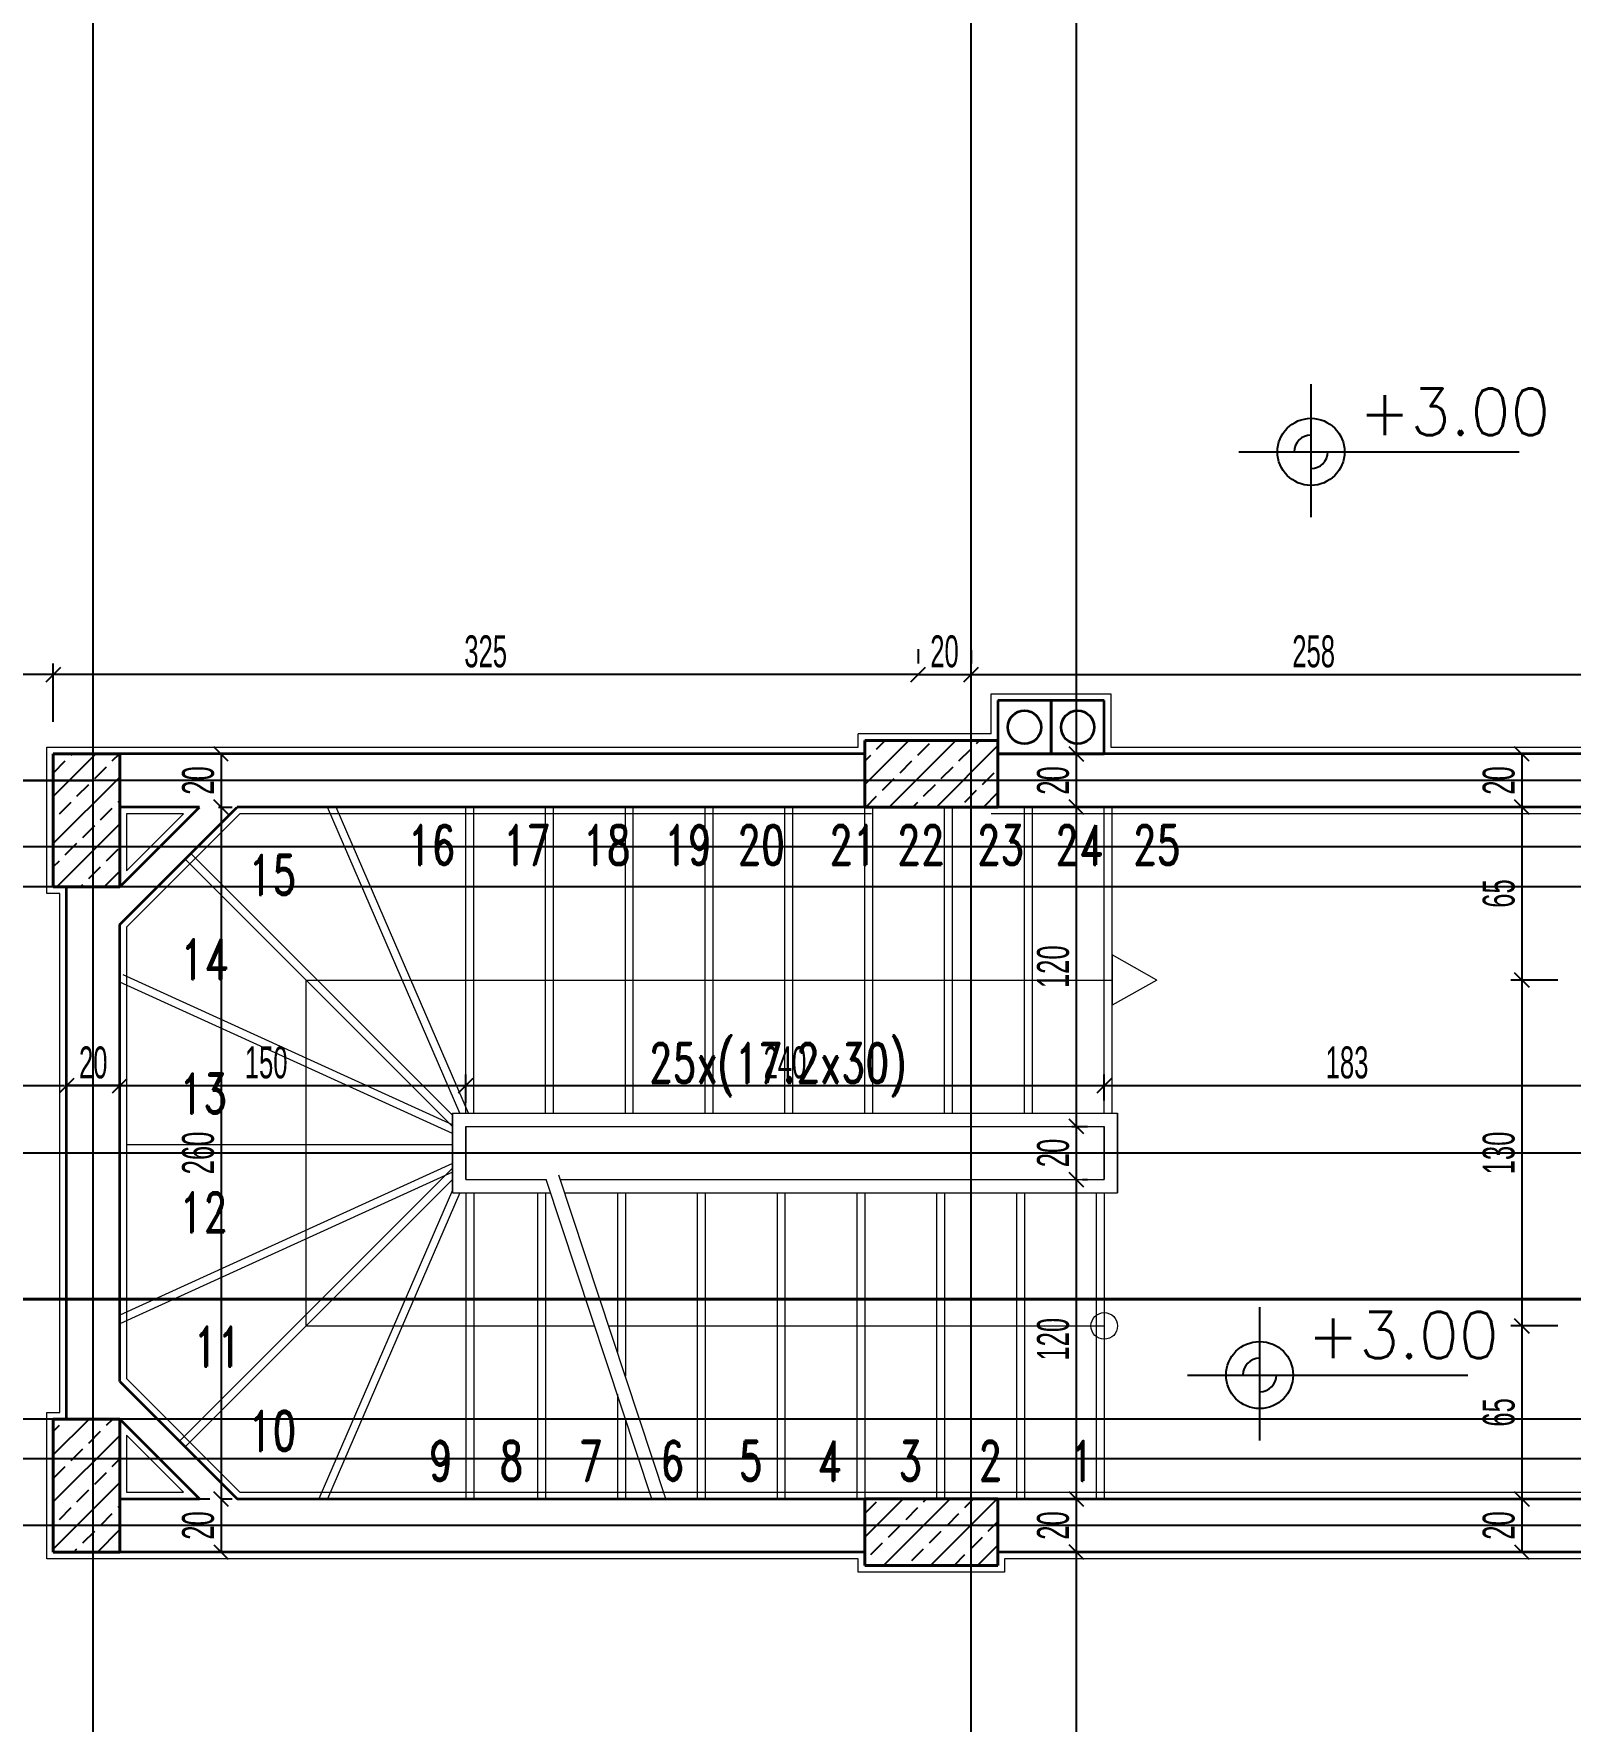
# Model space of a CAD drawing. Header units: inches. Extents: x -7543 to -822, y 102837 to 190349.
# Drawn here: x -833.4367 to -833.3212, y 102836.91 to 102837.0368 of the extents above; entities that cross this region are included whole.
import ezdxf
from ezdxf.enums import TextEntityAlignment as Align

# ---------------------------------------------------------------- set-up
doc = ezdxf.new("R2010")
doc.units = ezdxf.units.IN
doc.header["$MEASUREMENT"] = 0
for name, pattern in [('ACAD_ISO07W100', [3, 0, -3]), ('DASHDOTX2', [2, 1, -0.5, 0, -0.5]), ('DASHED', [19.05, 12.7, -6.35])]:
    doc.linetypes.add(name, pattern=pattern)
doc.layers.get('0').update_dxf_attribs({"lineweight": 25})
doc.layers.get('Defpoints').update_dxf_attribs({"lineweight": 25})
for name, color, linetype, lineweight in [('AKS', 1, 'Continuous', 25), ('ICOL', 55, 'Continuous', 25), ('KESİT', 7, 'Continuous', 40), ('KOLON', 2, 'Continuous', 40), ('SIVA', 150, 'Continuous', 15), ('TARAMA', 8, 'Continuous', 25), ('YAZI', 7, 'Continuous', 25)]:
    doc.layers.add(name, color=color, linetype=linetype, lineweight=lineweight)
for name, color, linetype, lineweight, true_color in [('DUVAR', 7, 'Continuous', 35, 0xfc4642), ('KAPI', 7, 'Continuous', 18, 0xffb360), ('MERDİVEN', 7, 'Continuous', 20, 0x16c244)]:
    doc.layers.add(name, color=color, linetype=linetype, lineweight=lineweight, true_color=true_color)
doc.styles.add('OLCU', font='tromand.shx', dxfattribs={"width": 0.6, "height": 12})
doc.styles.add('st1', font='romandtw.shx', dxfattribs={"width": 0.7, "height": 40})
doc.styles.add('ÖLÇÜ', font='simplex.shx')

# ---------------------------------------------------------------- blocks, each defined once
blk = doc.blocks.new('E')
at = {"layer": 'ICOL'}
for p, q in [((0, -3), (0, 25)), ((-2.83, -2.83), (2.83, 2.83))]:
    blk.add_line(p, q, dxfattribs=at)
blk = doc.blocks.new('_Oblique')
at = {"color": 0, "linetype": 'ByBlock', "lineweight": -2}
blk.add_line((-0.5, -0.5), (0.5, 0.5), dxfattribs=at)

msp = doc.modelspace()

# ---------------------------------------------------------------- linework, layer by layer
at = {"layer": 'AKS', "linetype": 'DASHDOTX2', "ltscale": 10}
for p, q in [((-833.43226, 102836.73452), (-833.43226, 102837.24164)), ((-833.36627, 102836.73452), (-833.36627, 102837.24164)), ((-834.12456, 102836.98068), (-833.43226, 102836.98068)), ((-833.2101, 102836.98068), (-833.56758, 102836.98068)), ((-833.20978, 102836.97568), (-833.66526, 102836.97568)), ((-833.20867, 102836.97268), (-833.66526, 102836.97268)), ((-833.66526, 102836.95268), (-833.21023, 102836.95268)), ((-833.20928, 102836.93268), (-833.66526, 102836.93268)), ((-833.20971, 102836.92968), (-834.12488, 102836.92968)), ((-833.20878, 102836.92468), (-833.66526, 102836.92468))]:
    msp.add_line(p, q, dxfattribs=at)
at = {"layer": 'Defpoints', "color": 3}
for p, q in [((-833.36426, 102836.98368), (-833.36426, 102836.98668)), ((-833.36426, 102836.98668), (-833.35626, 102836.98668)), ((-833.35626, 102836.98668), (-833.35626, 102836.98268)), ((-833.37426, 102836.98268), (-833.37426, 102836.98368)), ((-833.37426, 102836.98368), (-833.36426, 102836.98368)), ((-833.43526, 102836.97268), (-833.43526, 102836.98268)), ((-833.43526, 102836.98268), (-833.37426, 102836.98268)), ((-833.35626, 102836.98268), (-833.31476, 102836.98268)), ((-833.43426, 102836.97268), (-833.43526, 102836.97268)), ((-833.43426, 102836.93268), (-833.43426, 102836.97268)), ((-833.43526, 102836.92268), (-833.43526, 102836.93268)), ((-833.43526, 102836.93268), (-833.43426, 102836.93268)), ((-833.37426, 102836.92268), (-833.43526, 102836.92268)), ((-833.37426, 102836.92168), (-833.37426, 102836.92268)), ((-833.36426, 102836.92168), (-833.37426, 102836.92168)), ((-833.31476, 102836.92268), (-833.36426, 102836.92268)), ((-833.36426, 102836.92268), (-833.36426, 102836.92168))]:
    msp.add_line(p, q, dxfattribs=at)
at = {"layer": 'DUVAR'}
for p, q in [((-833.36026, 102836.98668), (-833.36426, 102836.98668)), ((-833.36426, 102836.98668), (-833.36426, 102836.98268)), ((-833.35626, 102836.98668), (-833.36026, 102836.98668)), ((-833.36026, 102836.98668), (-833.36026, 102836.98268)), ((-833.36026, 102836.98268), (-833.36026, 102836.98668)), ((-833.35626, 102836.98268), (-833.35626, 102836.98668)), ((-833.37426, 102836.98268), (-833.43026, 102836.98268)), ((-833.31976, 102836.98268), (-833.36426, 102836.98268)), ((-833.36426, 102836.98268), (-833.36026, 102836.98268)), ((-833.36026, 102836.98268), (-833.35626, 102836.98268)), ((-833.43026, 102836.97268), (-833.42426, 102836.97868)), ((-833.43026, 102836.96986), (-833.42143, 102836.97868)), ((-833.42426, 102836.97868), (-833.43026, 102836.97868)), ((-833.37426, 102836.97868), (-833.42143, 102836.97868)), ((-833.31976, 102836.97868), (-833.36426, 102836.97868)), ((-833.43426, 102836.93268), (-833.43426, 102836.97268)), ((-833.43026, 102836.93551), (-833.43026, 102836.96986)), ((-833.43026, 102836.93551), (-833.42143, 102836.92668)), ((-833.43026, 102836.93268), (-833.42426, 102836.92668)), ((-833.43026, 102836.92668), (-833.42426, 102836.92668)), ((-833.42143, 102836.92668), (-833.37426, 102836.92668)), ((-833.36426, 102836.92668), (-833.31976, 102836.92668)), ((-833.37426, 102836.92268), (-833.43026, 102836.92268)), ((-833.31976, 102836.92268), (-833.36426, 102836.92268))]:
    msp.add_line(p, q, dxfattribs=at)
for centre in [(-833.36226, 102836.98468), (-833.35826, 102836.98468)]:
    msp.add_circle(centre, 0.00125, dxfattribs=at)
at = {"layer": 'ICOL'}
for p, q in [((-833.35837, 102837.11768), (-833.35837, 102836.98268)), ((-833.34072, 102837.01047), (-833.34072, 102837.00047)), ((-833.34614, 102837.00538), (-833.32508, 102837.00538)), ((-833.43526, 102836.98864), (-833.48026, 102836.98864)), ((-833.37026, 102836.98864), (-833.43526, 102836.98864)), ((-833.37026, 102836.98864), (-833.36627, 102836.98864)), ((-833.36627, 102836.98864), (-833.31476, 102836.98864)), ((-833.42265, 102836.98268), (-833.42265, 102836.97868)), ((-833.35837, 102836.98268), (-833.35837, 102836.97868)), ((-833.32487, 102836.98268), (-833.32487, 102836.97868)), ((-833.42265, 102836.97868), (-833.42265, 102836.92668)), ((-833.35837, 102836.97868), (-833.35837, 102836.95468)), ((-833.32487, 102836.97868), (-833.32487, 102836.96568)), ((-833.32487, 102836.96568), (-833.32487, 102836.93968)), ((-833.48611, 102836.95774), (-833.43442, 102836.95774)), ((-833.43426, 102836.95774), (-833.40426, 102836.95774)), ((-833.43026, 102836.95774), (-833.43426, 102836.95774)), ((-833.40426, 102836.95774), (-833.35626, 102836.95774)), ((-833.35626, 102836.95774), (-833.31976, 102836.95774)), ((-833.35837, 102836.95468), (-833.35837, 102836.95068)), ((-833.35837, 102836.95068), (-833.35837, 102836.92668)), ((-833.34458, 102836.94108), (-833.34458, 102836.93108)), ((-833.32487, 102836.93968), (-833.32487, 102836.92668)), ((-833.35001, 102836.93599), (-833.32894, 102836.93599)), ((-833.42265, 102836.92668), (-833.42265, 102836.92268)), ((-833.35837, 102836.92668), (-833.35837, 102836.92268)), ((-833.32487, 102836.92668), (-833.32487, 102836.92268)), ((-833.35837, 102836.92268), (-833.35837, 102836.78763))]:
    msp.add_line(p, q, dxfattribs=at)
at = {"layer": 'ICOL', "color": 53}
for p, q in [((-833.37026, 102836.99054), (-833.37026, 102836.98948)), ((-833.37026, 102836.99054), (-833.37026, 102836.98948)), ((-833.36627, 102836.99048), (-833.36627, 102836.98948)), ((-833.36627, 102836.99048), (-833.36627, 102836.98948)), ((-833.43526, 102836.98508), (-833.43526, 102836.98948)), ((-833.43526, 102836.98508), (-833.43526, 102836.98948)), ((-833.42284, 102836.98268), (-833.42181, 102836.98268)), ((-833.36041, 102836.98268), (-833.35753, 102836.98268)), ((-833.36041, 102836.98268), (-833.35753, 102836.98268)), ((-833.32547, 102836.98268), (-833.32571, 102836.98268)), ((-833.42284, 102836.97868), (-833.42181, 102836.97868)), ((-833.42284, 102836.97868), (-833.42181, 102836.97868)), ((-833.36079, 102836.97868), (-833.35753, 102836.97868)), ((-833.36079, 102836.97868), (-833.35753, 102836.97868)), ((-833.32547, 102836.97868), (-833.32571, 102836.97868)), ((-833.32547, 102836.97868), (-833.32571, 102836.97868)), ((-833.32216, 102836.96568), (-833.32571, 102836.96568)), ((-833.32216, 102836.96568), (-833.32571, 102836.96568)), ((-833.43426, 102836.9574), (-833.43426, 102836.95858)), ((-833.43426, 102836.9574), (-833.43426, 102836.95858)), ((-833.43026, 102836.95508), (-833.43026, 102836.95858)), ((-833.40426, 102836.95646), (-833.40426, 102836.95858)), ((-833.40426, 102836.95646), (-833.40426, 102836.95858)), ((-833.35626, 102836.95662), (-833.35626, 102836.95858)), ((-833.35626, 102836.95662), (-833.35626, 102836.95858)), ((-833.3587, 102836.95468), (-833.35753, 102836.95468)), ((-833.3587, 102836.95468), (-833.35753, 102836.95468)), ((-833.3579, 102836.95068), (-833.35753, 102836.95068)), ((-833.3579, 102836.95068), (-833.35753, 102836.95068)), ((-833.32216, 102836.93968), (-833.32571, 102836.93968)), ((-833.32216, 102836.93968), (-833.32571, 102836.93968)), ((-833.42505, 102836.92668), (-833.42349, 102836.92668)), ((-833.42256, 102836.92668), (-833.42181, 102836.92668)), ((-833.36063, 102836.92668), (-833.35753, 102836.92668)), ((-833.35823, 102836.92668), (-833.35753, 102836.92668)), ((-833.32352, 102836.92668), (-833.32403, 102836.92668)), ((-833.32352, 102836.92668), (-833.32403, 102836.92668)), ((-833.42243, 102836.92268), (-833.42181, 102836.92268)), ((-833.36033, 102836.92268), (-833.35753, 102836.92268)), ((-833.36033, 102836.92268), (-833.35753, 102836.92268)), ((-833.32396, 102836.92268), (-833.32403, 102836.92268))]:
    msp.add_line(p, q, dxfattribs=at)
at = {"layer": 'ICOL'}
for centre in [(-833.34072, 102837.00538), (-833.34458, 102836.93599)]:
    msp.add_circle(centre, 0.00252, dxfattribs=at)
for centre, start, end in [((-833.34072, 102837.00538), 90, 180), ((-833.34072, 102837.00538), 270, 0), ((-833.34458, 102836.93599), 90, 180), ((-833.34458, 102836.93599), 270, 0)]:
    msp.add_arc(centre, 0.00126, start, end, dxfattribs=at)
at = {"layer": 'KAPI'}
msp.add_line((-833.40426, 102836.95468), (-833.40426, 102836.95268), dxfattribs=at)
at = {"layer": 'KESİT', "linetype": 'DASHED'}
msp.add_line((-833.21986, 102836.94168), (-833.44673, 102836.94168), dxfattribs=at)
at = {"layer": 'KOLON'}
for p, q in [((-833.37426, 102836.97868), (-833.37426, 102836.98368)), ((-833.37426, 102836.98368), (-833.36426, 102836.98368)), ((-833.36426, 102836.98368), (-833.36426, 102836.97868)), ((-833.43526, 102836.98268), (-833.43026, 102836.98268)), ((-833.43526, 102836.97268), (-833.43526, 102836.98268)), ((-833.43026, 102836.98268), (-833.43026, 102836.97268)), ((-833.36426, 102836.97868), (-833.37426, 102836.97868)), ((-833.43026, 102836.97268), (-833.43526, 102836.97268)), ((-833.43026, 102836.93268), (-833.43526, 102836.93268)), ((-833.43526, 102836.93268), (-833.43526, 102836.92268)), ((-833.43026, 102836.92268), (-833.43026, 102836.93268)), ((-833.36426, 102836.92668), (-833.37426, 102836.92668)), ((-833.37426, 102836.92668), (-833.37426, 102836.92168)), ((-833.36426, 102836.92168), (-833.36426, 102836.92668)), ((-833.43526, 102836.92268), (-833.43026, 102836.92268)), ((-833.37426, 102836.92168), (-833.36426, 102836.92168))]:
    msp.add_line(p, q, dxfattribs=at)
at = {"layer": 'MERDİVEN', "linetype": 'ACAD_ISO07W100'}
for p, q in [((-833.40469, 102836.95568), (-833.41465, 102836.97868)), ((-833.40404, 102836.95568), (-833.414, 102836.97868)), ((-833.40426, 102836.95568), (-833.40426, 102836.97868)), ((-833.40366, 102836.95568), (-833.40366, 102836.97868)), ((-833.39826, 102836.95568), (-833.39826, 102836.97868)), ((-833.39766, 102836.95568), (-833.39766, 102836.97868)), ((-833.39226, 102836.95568), (-833.39226, 102836.97868)), ((-833.39166, 102836.95568), (-833.39166, 102836.97868)), ((-833.38626, 102836.95568), (-833.38626, 102836.97868)), ((-833.38566, 102836.95568), (-833.38566, 102836.97868)), ((-833.38026, 102836.95568), (-833.38026, 102836.97868)), ((-833.37966, 102836.95568), (-833.37966, 102836.97868)), ((-833.37426, 102836.95568), (-833.37426, 102836.97868)), ((-833.37366, 102836.95568), (-833.37366, 102836.97868)), ((-833.36826, 102836.95568), (-833.36826, 102836.97868)), ((-833.36766, 102836.95568), (-833.36766, 102836.97868)), ((-833.36226, 102836.95568), (-833.36226, 102836.97868)), ((-833.36166, 102836.95568), (-833.36166, 102836.97868)), ((-833.35626, 102836.95568), (-833.35626, 102836.97868)), ((-833.35566, 102836.95568), (-833.35566, 102836.97868)), ((-833.40526, 102836.95468), (-833.42535, 102836.97477)), ((-833.40526, 102836.95553), (-833.42492, 102836.97519)), ((-833.3523, 102836.96568), (-833.35566, 102836.96757)), ((-833.35566, 102836.96757), (-833.35566, 102836.9638)), ((-833.40526, 102836.9548), (-833.43001, 102836.96607)), ((-833.40526, 102836.95414), (-833.43026, 102836.96552)), ((-833.41626, 102836.93968), (-833.41626, 102836.96568)), ((-833.41626, 102836.96568), (-833.35566, 102836.96568)), ((-833.3523, 102836.96568), (-833.35566, 102836.9638)), ((-833.40526, 102836.95328), (-833.42976, 102836.95328)), ((-833.40526, 102836.95268), (-833.42976, 102836.95268)), ((-833.40526, 102836.95189), (-833.43026, 102836.9405)), ((-833.40526, 102836.95123), (-833.43026, 102836.93984)), ((-833.40526, 102836.95153), (-833.42577, 102836.93102)), ((-833.40526, 102836.95068), (-833.42535, 102836.9306)), ((-833.40526, 102836.94988), (-833.4153, 102836.92668)), ((-833.40469, 102836.94968), (-833.41465, 102836.92668)), ((-833.40426, 102836.94968), (-833.40426, 102836.92668)), ((-833.40366, 102836.94968), (-833.40366, 102836.92668)), ((-833.39886, 102836.94968), (-833.39886, 102836.92668)), ((-833.39826, 102836.94968), (-833.39826, 102836.92668)), ((-833.39226, 102836.94968), (-833.39226, 102836.93591)), ((-833.38626, 102836.94968), (-833.38626, 102836.92668)), ((-833.38026, 102836.94968), (-833.38026, 102836.92668)), ((-833.37426, 102836.94968), (-833.37426, 102836.92668)), ((-833.36826, 102836.94968), (-833.36826, 102836.92668)), ((-833.36226, 102836.94968), (-833.36226, 102836.92668)), ((-833.35626, 102836.94968), (-833.35626, 102836.92668)), ((-833.41626, 102836.93968), (-833.39456, 102836.93968)), ((-833.39286, 102836.93454), (-833.39286, 102836.92668)), ((-833.39226, 102836.93273), (-833.39226, 102836.92668))]:
    msp.add_line(p, q, dxfattribs=at)
at = {"layer": 'MERDİVEN'}
for p, q in [((-833.40526, 102836.94968), (-833.40526, 102836.95568)), ((-833.40526, 102836.95568), (-833.40526, 102836.94968)), ((-833.40526, 102836.95568), (-833.40526, 102836.94968)), ((-833.40526, 102836.95568), (-833.35526, 102836.95568)), ((-833.40526, 102836.94968), (-833.40526, 102836.95568)), ((-833.40426, 102836.95568), (-833.35626, 102836.95568)), ((-833.40426, 102836.95568), (-833.35626, 102836.95568)), ((-833.40426, 102836.95568), (-833.35626, 102836.95568)), ((-833.40426, 102836.95068), (-833.40426, 102836.95468)), ((-833.40426, 102836.95468), (-833.40426, 102836.95068)), ((-833.40426, 102836.95468), (-833.40426, 102836.95068)), ((-833.40426, 102836.95468), (-833.35626, 102836.95468)), ((-833.40426, 102836.95068), (-833.40426, 102836.95468)), ((-833.40326, 102836.95468), (-833.35726, 102836.95468)), ((-833.40326, 102836.95468), (-833.35726, 102836.95468)), ((-833.40326, 102836.95468), (-833.35726, 102836.95468)), ((-833.35626, 102836.95468), (-833.35626, 102836.95068)), ((-833.35626, 102836.95068), (-833.35626, 102836.95468)), ((-833.35626, 102836.95068), (-833.35626, 102836.95468)), ((-833.35626, 102836.95468), (-833.35626, 102836.95068)), ((-833.35526, 102836.95568), (-833.35526, 102836.94968)), ((-833.35526, 102836.94968), (-833.35526, 102836.95568)), ((-833.35526, 102836.94968), (-833.35526, 102836.95568)), ((-833.35526, 102836.95568), (-833.35526, 102836.94968)), ((-833.40426, 102836.95068), (-833.3982, 102836.95068)), ((-833.40326, 102836.95068), (-833.3982, 102836.95068)), ((-833.40326, 102836.95068), (-833.3982, 102836.95068)), ((-833.40326, 102836.95068), (-833.3982, 102836.95068)), ((-833.39026, 102836.92668), (-833.3982, 102836.95068)), ((-833.38921, 102836.92668), (-833.39726, 102836.951)), ((-833.39715, 102836.95068), (-833.35726, 102836.95068)), ((-833.39715, 102836.95068), (-833.35726, 102836.95068)), ((-833.39715, 102836.95068), (-833.35726, 102836.95068)), ((-833.39715, 102836.95068), (-833.35626, 102836.95068)), ((-833.40526, 102836.94968), (-833.40469, 102836.94968)), ((-833.40469, 102836.94968), (-833.39787, 102836.94968)), ((-833.40426, 102836.94968), (-833.39787, 102836.94968)), ((-833.40426, 102836.94968), (-833.39787, 102836.94968)), ((-833.40426, 102836.94968), (-833.39787, 102836.94968)), ((-833.39682, 102836.94968), (-833.35626, 102836.94968)), ((-833.39682, 102836.94968), (-833.35626, 102836.94968)), ((-833.39682, 102836.94968), (-833.35626, 102836.94968)), ((-833.39682, 102836.94968), (-833.35526, 102836.94968)), ((-833.39286, 102836.94968), (-833.39286, 102836.93772)), ((-833.38686, 102836.94968), (-833.38686, 102836.92668)), ((-833.38086, 102836.94968), (-833.38086, 102836.92668)), ((-833.37486, 102836.94968), (-833.37486, 102836.92668)), ((-833.36886, 102836.94968), (-833.36886, 102836.92668)), ((-833.36286, 102836.94968), (-833.36286, 102836.92668)), ((-833.35686, 102836.94968), (-833.35686, 102836.92668)), ((-833.39351, 102836.93968), (-833.35626, 102836.93968))]:
    msp.add_line(p, q, dxfattribs=at)
msp.add_circle((-833.35626, 102836.93968), 0.001, dxfattribs=at)
at = {"layer": 'SIVA'}
for p, q in [((-833.36476, 102836.98418), (-833.36476, 102836.98718)), ((-833.36476, 102836.98718), (-833.35576, 102836.98718)), ((-833.35576, 102836.98718), (-833.35576, 102836.98318)), ((-833.37476, 102836.98318), (-833.37476, 102836.98418)), ((-833.36476, 102836.98418), (-833.37476, 102836.98418)), ((-833.43576, 102836.98318), (-833.42976, 102836.98318)), ((-833.43576, 102836.97218), (-833.43576, 102836.98318)), ((-833.43076, 102836.98318), (-833.37476, 102836.98318)), ((-833.35576, 102836.98318), (-833.31426, 102836.98318)), ((-833.42976, 102836.97818), (-833.42976, 102836.97389)), ((-833.42976, 102836.97389), (-833.42547, 102836.97818)), ((-833.42976, 102836.96965), (-833.42123, 102836.97818)), ((-833.42547, 102836.97818), (-833.42976, 102836.97818)), ((-833.37376, 102836.97818), (-833.42123, 102836.97818)), ((-833.32026, 102836.97818), (-833.36476, 102836.97818)), ((-833.43476, 102836.97218), (-833.43576, 102836.97218)), ((-833.43476, 102836.93318), (-833.43476, 102836.97218)), ((-833.42976, 102836.96965), (-833.42976, 102836.93572)), ((-833.42976, 102836.93572), (-833.42123, 102836.92718)), ((-833.43576, 102836.93318), (-833.43476, 102836.93318)), ((-833.43576, 102836.92218), (-833.43576, 102836.93318)), ((-833.42976, 102836.93148), (-833.42976, 102836.92718)), ((-833.42976, 102836.93148), (-833.42547, 102836.92718)), ((-833.42976, 102836.92718), (-833.42547, 102836.92718)), ((-833.42123, 102836.92718), (-833.37376, 102836.92718)), ((-833.37476, 102836.92718), (-833.36376, 102836.92718)), ((-833.36476, 102836.92718), (-833.32026, 102836.92718)), ((-833.42976, 102836.92218), (-833.43576, 102836.92218)), ((-833.37476, 102836.92218), (-833.43076, 102836.92218)), ((-833.37476, 102836.92118), (-833.37476, 102836.92218)), ((-833.36376, 102836.92218), (-833.36376, 102836.92118)), ((-833.31926, 102836.92218), (-833.36376, 102836.92218)), ((-833.36376, 102836.92118), (-833.37476, 102836.92118))]:
    msp.add_line(p, q, dxfattribs=at)
at = {"layer": 'TARAMA'}
for p, q in [((-833.37426, 102836.98037), (-833.37095, 102836.98368)), ((-833.37337, 102836.98303), (-833.37272, 102836.98368)), ((-833.37242, 102836.97868), (-833.36742, 102836.98368)), ((-833.36586, 102836.98347), (-833.36565, 102836.98368)), ((-833.43526, 102836.97948), (-833.43206, 102836.98268)), ((-833.43392, 102836.98259), (-833.43382, 102836.98268)), ((-833.43083, 102836.98215), (-833.43029, 102836.98268)), ((-833.37426, 102836.98214), (-833.37381, 102836.98259)), ((-833.37028, 102836.98259), (-833.3694, 102836.98347)), ((-833.36888, 102836.97868), (-833.36426, 102836.9833)), ((-833.36719, 102836.98215), (-833.3663, 102836.98303)), ((-833.43524, 102836.98126), (-833.43436, 102836.98215)), ((-833.43215, 102836.98082), (-833.43127, 102836.98171)), ((-833.3716, 102836.98126), (-833.37072, 102836.98215)), ((-833.36851, 102836.98082), (-833.36763, 102836.98171)), ((-833.36542, 102836.98038), (-833.36453, 102836.98126)), ((-833.43526, 102836.97594), (-833.43026, 102836.98094)), ((-833.43348, 102836.9795), (-833.43259, 102836.98038)), ((-833.37293, 102836.97994), (-833.37205, 102836.98082)), ((-833.36984, 102836.9795), (-833.36895, 102836.98038)), ((-833.36674, 102836.97905), (-833.36586, 102836.97994)), ((-833.4348, 102836.97817), (-833.43392, 102836.97905)), ((-833.43171, 102836.97773), (-833.43083, 102836.97861)), ((-833.43038, 102836.97905), (-833.43026, 102836.97918)), ((-833.37418, 102836.97868), (-833.37337, 102836.9795)), ((-833.37065, 102836.97868), (-833.37028, 102836.97905)), ((-833.36535, 102836.97868), (-833.36426, 102836.97977)), ((-833.43526, 102836.97771), (-833.43524, 102836.97773)), ((-833.43499, 102836.97268), (-833.43026, 102836.97741)), ((-833.43303, 102836.9764), (-833.43215, 102836.97729)), ((-833.43436, 102836.97508), (-833.43348, 102836.97596)), ((-833.43127, 102836.97463), (-833.43038, 102836.97552)), ((-833.43526, 102836.97418), (-833.4348, 102836.97463)), ((-833.43259, 102836.97331), (-833.43171, 102836.97419)), ((-833.43145, 102836.97268), (-833.43026, 102836.97387)), ((-833.43322, 102836.97268), (-833.43303, 102836.97287)), ((-833.43526, 102836.92998), (-833.43256, 102836.93268)), ((-833.43526, 102836.93175), (-833.4348, 102836.93221)), ((-833.43436, 102836.93265), (-833.43433, 102836.93268)), ((-833.43259, 102836.93088), (-833.43171, 102836.93177)), ((-833.43127, 102836.93221), (-833.43079, 102836.93268)), ((-833.43526, 102836.92645), (-833.43026, 102836.93145)), ((-833.43392, 102836.92956), (-833.43303, 102836.93044)), ((-833.43524, 102836.92823), (-833.43436, 102836.92911)), ((-833.43083, 102836.92911), (-833.43026, 102836.92968)), ((-833.43526, 102836.92291), (-833.43026, 102836.92791)), ((-833.43215, 102836.92779), (-833.43127, 102836.92867)), ((-833.43348, 102836.92646), (-833.43259, 102836.92735)), ((-833.37426, 102836.92381), (-833.37138, 102836.92668)), ((-833.37285, 102836.92168), (-833.36785, 102836.92668)), ((-833.36984, 102836.92646), (-833.36962, 102836.92668)), ((-833.36931, 102836.92168), (-833.36431, 102836.92668)), ((-833.36674, 102836.92602), (-833.36608, 102836.92668)), ((-833.4348, 102836.92514), (-833.43392, 102836.92602)), ((-833.43171, 102836.92469), (-833.43083, 102836.92558)), ((-833.43038, 102836.92602), (-833.43026, 102836.92614)), ((-833.37426, 102836.92558), (-833.37337, 102836.92646)), ((-833.37116, 102836.92514), (-833.37028, 102836.92602)), ((-833.36807, 102836.92469), (-833.36719, 102836.92558)), ((-833.43526, 102836.92468), (-833.43524, 102836.92469)), ((-833.43303, 102836.92337), (-833.43215, 102836.92425)), ((-833.43195, 102836.92268), (-833.43026, 102836.92437)), ((-833.37249, 102836.92381), (-833.3716, 102836.92469)), ((-833.3694, 102836.92337), (-833.36851, 102836.92425)), ((-833.36498, 102836.92425), (-833.36426, 102836.92497)), ((-833.43372, 102836.92268), (-833.43348, 102836.92293)), ((-833.37381, 102836.92249), (-833.37293, 102836.92337)), ((-833.37072, 102836.92204), (-833.36984, 102836.92293)), ((-833.3663, 102836.92293), (-833.36542, 102836.92381)), ((-833.36578, 102836.92168), (-833.36426, 102836.9232)), ((-833.37426, 102836.92204), (-833.37426, 102836.92204)), ((-833.36754, 102836.92168), (-833.36674, 102836.92249))]:
    msp.add_line(p, q, dxfattribs=at)

# ---------------------------------------------------------------- block references
at = {"layer": 'ICOL'}
for name, p, xscale, yscale, zscale in [('_Oblique', (-833.43526, 102836.98864), 0.001080000000001746, 0.001080000000001746, 0.001080000000001746), ('_Oblique', (-833.37026, 102836.98864), 0.001080000000001746, 0.001080000000001746, 0.001080000000001746), ('_Oblique', (-833.36627, 102836.98864), 0.001080000000001746, 0.001080000000001746, 0.001080000000001746), ('E', (-833.43426, 102836.95774), 0.0001559999999471984, 0.0001559999999471984, 0.0001559999999471984), ('_Oblique', (-833.43026, 102836.95774), 0.001080000000001746, 0.001080000000001746, 0.001080000000001746), ('_Oblique', (-833.40426, 102836.95774), 0.001080000000001746, 0.001080000000001746, 0.001080000000001746), ('_Oblique', (-833.35626, 102836.95774), 0.001080000000001746, 0.001080000000001746, 0.001080000000001746)]:
    msp.add_blockref(name, p, dxfattribs=dict(at, xscale=xscale, yscale=yscale, zscale=zscale))
for p, xscale, yscale, zscale, rotation in [((-833.43526, 102836.98864), 0.001080000000001746, 0.001080000000001746, 0.001080000000001746, 180), ((-833.37026, 102836.98864), 0.001080000000001746, 0.001080000000001746, 0.001080000000001746, 180), ((-833.36627, 102836.98864), 0.001080000000001746, 0.001080000000001746, 0.001080000000001746, 180), ((-833.42265, 102836.98268), 0.001080000001820736, 0.001080000001820736, 0.001080000001820736, 90), ((-833.35837, 102836.98268), 0.001080000001820736, 0.001080000001820736, 0.001080000001820736, 90), ((-833.35837, 102836.98268), 0.001080000001820736, 0.001080000001820736, 0.001080000001820736, 270), ((-833.32487, 102836.98268), 0.001080000001820736, 0.001080000001820736, 0.001080000001820736, 90), ((-833.42265, 102836.97868), 0.001080000001820736, 0.001080000001820736, 0.001080000001820736, 90), ((-833.42265, 102836.97868), 0.001080000001820736, 0.001080000001820736, 0.001080000001820736, 270), ((-833.35837, 102836.97868), 0.001080000001820736, 0.001080000001820736, 0.001080000001820736, 90), ((-833.35837, 102836.97868), 0.001080000001820736, 0.001080000001820736, 0.001080000001820736, 270), ((-833.32487, 102836.97868), 0.001080000001820736, 0.001080000001820736, 0.001080000001820736, 90), ((-833.32487, 102836.97868), 0.001080000001820736, 0.001080000001820736, 0.001080000001820736, 270), ((-833.32487, 102836.96568), 0.001080000001820736, 0.001080000001820736, 0.001080000001820736, 90), ((-833.32487, 102836.96568), 0.001080000001820736, 0.001080000001820736, 0.001080000001820736, 270), ((-833.43426, 102836.95774), 0.001080000000001746, 0.001080000000001746, 0.001080000000001746, 180), ((-833.43426, 102836.95774), 0.001080000000001746, 0.001080000000001746, 0.001080000000001746, 180), ((-833.40426, 102836.95774), 0.001080000000001746, 0.001080000000001746, 0.001080000000001746, 180), ((-833.35626, 102836.95774), 0.001080000000001746, 0.001080000000001746, 0.001080000000001746, 180), ((-833.35837, 102836.95468), 0.001080000001820736, 0.001080000001820736, 0.001080000001820736, 90), ((-833.35837, 102836.95468), 0.001080000001820736, 0.001080000001820736, 0.001080000001820736, 270), ((-833.35837, 102836.95068), 0.001080000001820736, 0.001080000001820736, 0.001080000001820736, 90), ((-833.35837, 102836.95068), 0.001080000001820736, 0.001080000001820736, 0.001080000001820736, 270), ((-833.32487, 102836.93968), 0.001080000001820736, 0.001080000001820736, 0.001080000001820736, 90), ((-833.32487, 102836.93968), 0.001080000001820736, 0.001080000001820736, 0.001080000001820736, 270), ((-833.42265, 102836.92668), 0.001080000001820736, 0.001080000001820736, 0.001080000001820736, 270), ((-833.42265, 102836.92668), 0.001080000001820736, 0.001080000001820736, 0.001080000001820736, 90), ((-833.35837, 102836.92668), 0.001080000001820736, 0.001080000001820736, 0.001080000001820736, 270), ((-833.35837, 102836.92668), 0.001080000001820736, 0.001080000001820736, 0.001080000001820736, 90), ((-833.32487, 102836.92668), 0.001080000001820736, 0.001080000001820736, 0.001080000001820736, 90), ((-833.32487, 102836.92668), 0.001080000001820736, 0.001080000001820736, 0.001080000001820736, 270), ((-833.42265, 102836.92268), 0.001080000001820736, 0.001080000001820736, 0.001080000001820736, 270), ((-833.35837, 102836.92268), 0.001080000001820736, 0.001080000001820736, 0.001080000001820736, 90), ((-833.35837, 102836.92268), 0.001080000001820736, 0.001080000001820736, 0.001080000001820736, 270), ((-833.32487, 102836.92268), 0.001080000001820736, 0.001080000001820736, 0.001080000001820736, 270)]:
    msp.add_blockref('_Oblique', p, dxfattribs=dict(at, xscale=xscale, yscale=yscale, zscale=zscale, rotation=rotation))

# ---------------------------------------------------------------- texts
at = {"layer": 'ICOL', "char_height": 0.0024, "attachment_point": 5, "style": 'OLCU'}
for s, insert in [('\\A1;325', (-833.40276, 102836.99037)), ('\\A1;20', (-833.36827, 102836.99037)), ('\\A1;258', (-833.34052, 102836.99037)), ('\\A1;20', (-833.43226, 102836.95947)), ('\\A1;150', (-833.41926, 102836.95947)), ('\\A1;240', (-833.38026, 102836.95947)), ('\\A1;183', (-833.33801, 102836.95947))]:
    msp.add_mtext(s, dxfattribs=dict(at, insert=insert))
at = {"layer": 'ICOL', "char_height": 0.0024, "attachment_point": 5, "rotation": 90, "style": 'OLCU'}
for s, insert in [('\\A1;20', (-833.42437, 102836.98068)), ('\\A1;20', (-833.3601, 102836.98068)), ('\\A1;20', (-833.3266, 102836.98068)), ('\\A1;65', (-833.3266, 102836.97218)), ('\\A1;120', (-833.3601, 102836.96668)), ('\\A1;260', (-833.42437, 102836.95268)), ('\\A1;20', (-833.3601, 102836.95268)), ('\\A1;130', (-833.3266, 102836.95268)), ('\\A1;120', (-833.3601, 102836.93868)), ('\\A1;65', (-833.3266, 102836.93318)), ('\\A1;20', (-833.42437, 102836.92468)), ('\\A1;20', (-833.3601, 102836.92468)), ('\\A1;20', (-833.3266, 102836.92468))]:
    msp.add_mtext(s, dxfattribs=dict(at, insert=insert))
at = {"layer": 'ICOL', "style": 'ÖLÇÜ'}
for p in [(-833.32993, 102837.00664), (-833.3338, 102836.93725)]:
    msp.add_attdef('+3.00', text='%%p0.00', height=0.0035, dxfattribs=at).set_placement(p, align=Align.CENTER)
at = {"layer": 'YAZI', "style": 'st1', "width": 0.7}
for s, p in [('16', (-833.40863, 102836.97433)), ('17', (-833.40146, 102836.97433)), ('18', (-833.39546, 102836.97433)), ('19', (-833.38936, 102836.97433)), ('20', (-833.38386, 102836.97433)), ('21', (-833.37696, 102836.97433)), ('22', (-833.37186, 102836.97433)), ('23', (-833.36586, 102836.97433)), ('24', (-833.35996, 102836.97433)), ('25', (-833.35412, 102836.97433)), ('15', (-833.42059, 102836.97208)), ('14', (-833.42571, 102836.96575)), ('25x(17.2x30)', (-833.39051, 102836.95794)), ('13', (-833.42578, 102836.95565)), ('12', (-833.42578, 102836.94672)), ('11', (-833.42471, 102836.93662)), ('10', (-833.42059, 102836.93029)), ('9', (-833.40703, 102836.92804)), ('8', (-833.40173, 102836.92804)), ('7', (-833.39573, 102836.92804)), ('6', (-833.38963, 102836.92804)), ('5', (-833.38373, 102836.92804)), ('4', (-833.37783, 102836.92804)), ('3', (-833.37173, 102836.92804)), ('2', (-833.36573, 102836.92804)), ('1', (-833.35883, 102836.92804))]:
    msp.add_text(s, height=0.003, dxfattribs=at).set_placement(p)

doc.saveas('drawing.dxf')
